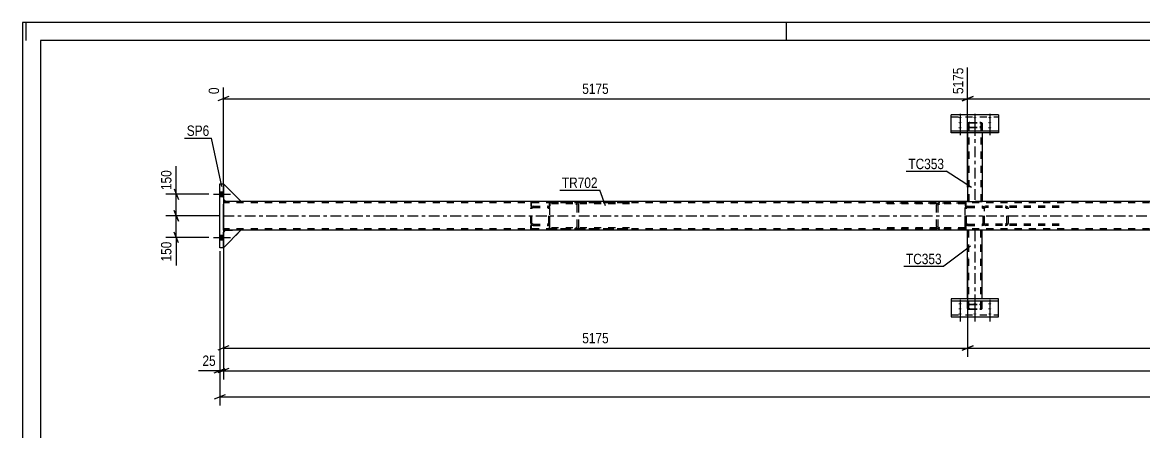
# Model space of a CAD drawing. Header units: millimetres. Extents: x -55 to 786, y -436 to 158.
# Drawn here: x -55.5 to 254.1, y 45.3 to 158.4 of the extents above; entities that cross this region are included whole.
import ezdxf

# ---------------------------------------------------------------- set-up
doc = ezdxf.new("R2010")
doc.units = ezdxf.units.MM
doc.linetypes.add('DXK_LINE_DOT2', pattern=[3.9198, 1.9599, -1.9599])
doc.linetypes.add('DXK_LINE_DOT3', pattern=[5.9187, 2.979, -0.9799, 0.9799, -0.9799])
doc.styles.add('Arial Narrow', font='ARIALN.TTF', dxfattribs={"height": 0.2})

# ---------------------------------------------------------------- blocks, each defined once
blk = doc.blocks.new('Unknown-761543994-1163')
at = {"color": 5, "linetype": 'Continuous'}
for p, q in [((785.5, 158.36), (-55.5, 158.36)), ((-55.5, 158.36), (-55.5, -435.64)), ((-54.5, 153.36), (-54.5, 158.36)), ((155.5, 153.36), (155.5, 158.36)), ((780.5, 153.36), (-50.5, 153.36)), ((-50.5, 153.36), (-50.5, -430.64))]:
    blk.add_line(p, q, dxfattribs=at)
blk = doc.blocks.new('Part-761543994-3158 - 3091')
at = {"color": 7, "linetype": 'DXK_LINE_DOT2'}
for p, q in [((0, 100.32), (0.6, 100.92)), ((4.8, 100.92), (0, 96.12)), ((0, 96.12), (0, 100.32)), ((0.6, 100.92), (4.8, 100.92))]:
    blk.add_line(p, q, dxfattribs=at)
blk = doc.blocks.new('Part-761543994-3164 - 3091')
at = {"color": 2, "linetype": 'Continuous'}
for p, q in [((44.8, 108.92), (0, 108.92)), ((205.54, 108.92), (44.9, 108.92)), ((445.54, 108.92), (209.54, 108.92)), ((0, 101.72), (0, 108.12)), ((0.6, 100.92), (0, 100.92)), ((44.8, 100.92), (4.8, 100.92)), ((205.54, 100.92), (44.9, 100.92)), ((445.54, 100.92), (209.54, 100.92))]:
    blk.add_line(p, q, dxfattribs=at)
at = {"color": 7, "linetype": 'DXK_LINE_DOT2'}
for p, q in [((0, 108.92), (0, 108.12)), ((0, 108.92), (0, 108.69)), ((44.8, 108.52), (0, 108.52)), ((706.54, 108.52), (44.9, 108.52)), ((209.54, 108.92), (205.54, 108.92)), ((0, 100.92), (0, 101.72)), ((44.8, 101.32), (0, 101.32)), ((4.8, 100.92), (0.6, 100.92)), ((706.54, 101.32), (44.9, 101.32)), ((209.54, 100.92), (205.54, 100.92))]:
    blk.add_line(p, q, dxfattribs=at)
at = {"color": 7, "linetype": 'DXK_LINE_DOT3'}
for p, q in [((0, 104.92), (44.8, 104.92)), ((44.9, 104.92), (706.54, 104.92))]:
    blk.add_line(p, q, dxfattribs=at)
blk = doc.blocks.new('Bolt-761543994-3103 - 3091')
at = {"linetype": 'Continuous'}
for points in [[(203.44, 131.89), (203.35, 131.89), (203.26, 131.9), (203.18, 131.92), (203.11, 131.94), (203.06, 131.96), (203.02, 131.99), (203, 132.02), (203, 132.06), (203.02, 132.09), (203.06, 132.12), (203.11, 132.14), (203.18, 132.16), (203.26, 132.18), (203.35, 132.19), (203.44, 132.19), (203.53, 132.19), (203.62, 132.18), (203.7, 132.16), (203.77, 132.14), (203.82, 132.12), (203.86, 132.09), (203.88, 132.06), (203.88, 132.02), (203.86, 131.99), (203.82, 131.96), (203.77, 131.94), (203.7, 131.92), (203.62, 131.9), (203.53, 131.89)], [(203.44, 130.49), (203.35, 130.49), (203.26, 130.5), (203.18, 130.52), (203.11, 130.54), (203.06, 130.56), (203.02, 130.59), (203, 130.62), (203, 130.65), (203.02, 130.68), (203.06, 130.71), (203.11, 130.74), (203.18, 130.76), (203.26, 130.78), (203.35, 130.78), (203.44, 130.79), (203.53, 130.78), (203.62, 130.78), (203.7, 130.76), (203.77, 130.74), (203.82, 130.71), (203.86, 130.68), (203.88, 130.65), (203.88, 130.62), (203.86, 130.59), (203.82, 130.56), (203.77, 130.54), (203.7, 130.52), (203.62, 130.5), (203.53, 130.49)], [(207.54, 131.89), (207.45, 131.89), (207.36, 131.9), (207.28, 131.92), (207.21, 131.94), (207.16, 131.96), (207.12, 131.99), (207.1, 132.02), (207.1, 132.06), (207.12, 132.09), (207.16, 132.12), (207.21, 132.14), (207.28, 132.16), (207.36, 132.18), (207.45, 132.19), (207.54, 132.19), (207.63, 132.19), (207.72, 132.18), (207.8, 132.16), (207.87, 132.14), (207.92, 132.12), (207.96, 132.09), (207.98, 132.06), (207.98, 132.02), (207.96, 131.99), (207.92, 131.96), (207.87, 131.94), (207.8, 131.92), (207.72, 131.9), (207.63, 131.89)], [(211.64, 131.89), (211.55, 131.89), (211.46, 131.9), (211.38, 131.92), (211.31, 131.94), (211.26, 131.96), (211.22, 131.99), (211.2, 132.02), (211.2, 132.06), (211.22, 132.09), (211.26, 132.12), (211.31, 132.14), (211.38, 132.16), (211.46, 132.18), (211.55, 132.19), (211.64, 132.19), (211.73, 132.19), (211.82, 132.18), (211.9, 132.16), (211.97, 132.14), (212.02, 132.12), (212.06, 132.09), (212.08, 132.06), (212.08, 132.02), (212.06, 131.99), (212.02, 131.96), (211.97, 131.94), (211.9, 131.92), (211.82, 131.9), (211.73, 131.89)], [(211.64, 130.49), (211.55, 130.49), (211.46, 130.5), (211.38, 130.52), (211.31, 130.54), (211.26, 130.56), (211.22, 130.59), (211.2, 130.62), (211.2, 130.65), (211.22, 130.68), (211.26, 130.71), (211.31, 130.74), (211.38, 130.76), (211.46, 130.78), (211.55, 130.78), (211.64, 130.79), (211.73, 130.78), (211.82, 130.78), (211.9, 130.76), (211.97, 130.74), (212.02, 130.71), (212.06, 130.68), (212.08, 130.65), (212.08, 130.62), (212.06, 130.59), (212.02, 130.56), (211.97, 130.54), (211.9, 130.52), (211.82, 130.5), (211.73, 130.49)], [(203.44, 129.08), (203.35, 129.09), (203.26, 129.1), (203.18, 129.11), (203.11, 129.13), (203.06, 129.16), (203.02, 129.19), (203, 129.22), (203, 129.25), (203.02, 129.28), (203.06, 129.31), (203.11, 129.34), (203.18, 129.36), (203.26, 129.37), (203.35, 129.38), (203.44, 129.39), (203.53, 129.38), (203.62, 129.37), (203.7, 129.36), (203.77, 129.34), (203.82, 129.31), (203.86, 129.28), (203.88, 129.25), (203.88, 129.22), (203.86, 129.19), (203.82, 129.16), (203.77, 129.13), (203.7, 129.11), (203.62, 129.1), (203.53, 129.09)], [(207.54, 129.08), (207.45, 129.09), (207.36, 129.1), (207.28, 129.11), (207.21, 129.13), (207.16, 129.16), (207.12, 129.19), (207.1, 129.22), (207.1, 129.25), (207.12, 129.28), (207.16, 129.31), (207.21, 129.34), (207.28, 129.36), (207.36, 129.37), (207.45, 129.38), (207.54, 129.39), (207.63, 129.38), (207.72, 129.37), (207.8, 129.36), (207.87, 129.34), (207.92, 129.31), (207.96, 129.28), (207.98, 129.25), (207.98, 129.22), (207.96, 129.19), (207.92, 129.16), (207.87, 129.13), (207.8, 129.11), (207.72, 129.1), (207.63, 129.09)], [(211.64, 129.08), (211.55, 129.09), (211.46, 129.1), (211.38, 129.11), (211.31, 129.13), (211.26, 129.16), (211.22, 129.19), (211.2, 129.22), (211.2, 129.25), (211.22, 129.28), (211.26, 129.31), (211.31, 129.34), (211.38, 129.36), (211.46, 129.37), (211.55, 129.38), (211.64, 129.39), (211.73, 129.38), (211.82, 129.37), (211.9, 129.36), (211.97, 129.34), (212.02, 129.31), (212.06, 129.28), (212.08, 129.25), (212.08, 129.22), (212.06, 129.19), (212.02, 129.16), (211.97, 129.13), (211.9, 129.11), (211.82, 129.1), (211.73, 129.09)]]:
    blk.add_hatch(color=1, dxfattribs=at).paths.add_polyline_path(points)
at = {"color": 1, "linetype": 'Continuous'}
for p, q in [((203.44, 133.13), (203.44, 130.01)), ((203.44, 131.73), (203.44, 128.61)), ((203.44, 130.33), (203.44, 127.21)), ((207.54, 133.13), (207.54, 130.01)), ((207.54, 130.33), (207.54, 127.21)), ((211.64, 133.13), (211.64, 130.01)), ((211.64, 131.73), (211.64, 128.61)), ((211.64, 130.33), (211.64, 127.21))]:
    blk.add_line(p, q, dxfattribs=at)
blk = doc.blocks.new('Bolt-761543994-3104 - 3091')
at = {"linetype": 'Continuous'}
for points in [[(203.44, 80.75), (203.53, 80.75), (203.62, 80.74), (203.7, 80.73), (203.77, 80.7), (203.82, 80.68), (203.86, 80.65), (203.88, 80.62), (203.88, 80.59), (203.86, 80.56), (203.82, 80.53), (203.77, 80.5), (203.7, 80.48), (203.62, 80.47), (203.53, 80.46), (203.44, 80.45), (203.35, 80.46), (203.26, 80.47), (203.18, 80.48), (203.11, 80.5), (203.06, 80.53), (203.02, 80.56), (203, 80.59), (203, 80.62), (203.02, 80.65), (203.06, 80.68), (203.11, 80.7), (203.18, 80.73), (203.26, 80.74), (203.35, 80.75)], [(207.54, 80.75), (207.63, 80.75), (207.72, 80.74), (207.8, 80.73), (207.87, 80.7), (207.92, 80.68), (207.96, 80.65), (207.98, 80.62), (207.98, 80.59), (207.96, 80.56), (207.92, 80.53), (207.87, 80.5), (207.8, 80.48), (207.72, 80.47), (207.63, 80.46), (207.54, 80.45), (207.45, 80.46), (207.36, 80.47), (207.28, 80.48), (207.21, 80.5), (207.16, 80.53), (207.12, 80.56), (207.1, 80.59), (207.1, 80.62), (207.12, 80.65), (207.16, 80.68), (207.21, 80.7), (207.28, 80.73), (207.36, 80.74), (207.45, 80.75)], [(211.64, 80.75), (211.73, 80.75), (211.82, 80.74), (211.9, 80.73), (211.97, 80.7), (212.02, 80.68), (212.06, 80.65), (212.08, 80.62), (212.08, 80.59), (212.06, 80.56), (212.02, 80.53), (211.97, 80.5), (211.9, 80.48), (211.82, 80.47), (211.73, 80.46), (211.64, 80.45), (211.55, 80.46), (211.46, 80.47), (211.38, 80.48), (211.31, 80.5), (211.26, 80.53), (211.22, 80.56), (211.2, 80.59), (211.2, 80.62), (211.22, 80.65), (211.26, 80.68), (211.31, 80.7), (211.38, 80.73), (211.46, 80.74), (211.55, 80.75)], [(203.44, 79.35), (203.53, 79.35), (203.62, 79.34), (203.7, 79.32), (203.77, 79.3), (203.82, 79.28), (203.86, 79.25), (203.88, 79.22), (203.88, 79.19), (203.86, 79.15), (203.82, 79.13), (203.77, 79.1), (203.7, 79.08), (203.62, 79.06), (203.53, 79.05), (203.44, 79.05), (203.35, 79.05), (203.26, 79.06), (203.18, 79.08), (203.11, 79.1), (203.06, 79.13), (203.02, 79.15), (203, 79.19), (203, 79.22), (203.02, 79.25), (203.06, 79.28), (203.11, 79.3), (203.18, 79.32), (203.26, 79.34), (203.35, 79.35)], [(203.44, 77.95), (203.53, 77.95), (203.62, 77.94), (203.7, 77.92), (203.77, 77.9), (203.82, 77.87), (203.86, 77.85), (203.88, 77.81), (203.88, 77.78), (203.86, 77.75), (203.82, 77.72), (203.77, 77.7), (203.7, 77.68), (203.62, 77.66), (203.53, 77.65), (203.44, 77.65), (203.35, 77.65), (203.26, 77.66), (203.18, 77.68), (203.11, 77.7), (203.06, 77.72), (203.02, 77.75), (203, 77.78), (203, 77.81), (203.02, 77.85), (203.06, 77.87), (203.11, 77.9), (203.18, 77.92), (203.26, 77.94), (203.35, 77.95)], [(207.54, 77.95), (207.63, 77.95), (207.72, 77.94), (207.8, 77.92), (207.87, 77.9), (207.92, 77.87), (207.96, 77.85), (207.98, 77.81), (207.98, 77.78), (207.96, 77.75), (207.92, 77.72), (207.87, 77.7), (207.8, 77.68), (207.72, 77.66), (207.63, 77.65), (207.54, 77.65), (207.45, 77.65), (207.36, 77.66), (207.28, 77.68), (207.21, 77.7), (207.16, 77.72), (207.12, 77.75), (207.1, 77.78), (207.1, 77.81), (207.12, 77.85), (207.16, 77.87), (207.21, 77.9), (207.28, 77.92), (207.36, 77.94), (207.45, 77.95)], [(211.64, 79.35), (211.73, 79.35), (211.82, 79.34), (211.9, 79.32), (211.97, 79.3), (212.02, 79.28), (212.06, 79.25), (212.08, 79.22), (212.08, 79.19), (212.06, 79.15), (212.02, 79.13), (211.97, 79.1), (211.9, 79.08), (211.82, 79.06), (211.73, 79.05), (211.64, 79.05), (211.55, 79.05), (211.46, 79.06), (211.38, 79.08), (211.31, 79.1), (211.26, 79.13), (211.22, 79.15), (211.2, 79.19), (211.2, 79.22), (211.22, 79.25), (211.26, 79.28), (211.31, 79.3), (211.38, 79.32), (211.46, 79.34), (211.55, 79.35)], [(211.64, 77.95), (211.73, 77.95), (211.82, 77.94), (211.9, 77.92), (211.97, 77.9), (212.02, 77.87), (212.06, 77.85), (212.08, 77.81), (212.08, 77.78), (212.06, 77.75), (212.02, 77.72), (211.97, 77.7), (211.9, 77.68), (211.82, 77.66), (211.73, 77.65), (211.64, 77.65), (211.55, 77.65), (211.46, 77.66), (211.38, 77.68), (211.31, 77.7), (211.26, 77.72), (211.22, 77.75), (211.2, 77.78), (211.2, 77.81), (211.22, 77.85), (211.26, 77.87), (211.31, 77.9), (211.38, 77.92), (211.46, 77.94), (211.55, 77.95)]]:
    blk.add_hatch(color=1, dxfattribs=at).paths.add_polyline_path(points)
at = {"color": 1, "linetype": 'Continuous'}
for p, q in [((203.44, 81.69), (203.44, 78.57)), ((207.54, 81.69), (207.54, 78.57)), ((211.64, 81.69), (211.64, 78.57)), ((203.44, 80.29), (203.44, 77.17)), ((203.44, 78.89), (203.44, 75.77)), ((207.54, 78.89), (207.54, 75.77)), ((211.64, 80.29), (211.64, 77.17)), ((211.64, 78.89), (211.64, 75.77))]:
    blk.add_line(p, q, dxfattribs=at)
blk = doc.blocks.new('Bolt-761543994-3110 - 3091')
at = {"linetype": 'Continuous'}
for points in [[(0, 110.26), (0, 111.58), (-1, 111.58), (-1, 110.26)], [(0, 110.26), (0, 111.58), (-1, 111.58), (-1, 110.26)], [(0, 98.26), (0, 99.58), (-1, 99.58), (-1, 98.26)], [(0, 98.26), (0, 99.58), (-1, 99.58), (-1, 98.26)]]:
    blk.add_hatch(color=1, dxfattribs=at).paths.add_polyline_path(points)
at = {"color": 1, "linetype": 'Continuous'}
for p, q in [((-1, 111.58), (0, 111.58)), ((-1, 111.58), (0, 111.58)), ((-2.76, 110.92), (2, 110.92)), ((-2.76, 110.92), (2, 110.92)), ((-1, 110.26), (0, 110.26)), ((-1, 110.26), (0, 110.26)), ((-1, 99.58), (0, 99.58)), ((-1, 99.58), (0, 99.58)), ((-2.76, 98.92), (2, 98.92)), ((-2.76, 98.92), (2, 98.92)), ((-1, 98.26), (0, 98.26)), ((-1, 98.26), (0, 98.26))]:
    blk.add_line(p, q, dxfattribs=at)
blk = doc.blocks.new('Part-761543994-3117 - 3091')
at = {"color": 7, "linetype": 'DXK_LINE_DOT2'}
for p, q in [((205.14, 108.76), (204.9, 108.76)), ((204.9, 108.76), (204.9, 107.56)), ((205.14, 107.56), (205.14, 108.76)), ((204.9, 107.56), (205.14, 107.56))]:
    blk.add_line(p, q, dxfattribs=at)
blk = doc.blocks.new('Part-761543994-3118 - 3091')
at = {"color": 7, "linetype": 'DXK_LINE_DOT2'}
for p, q in [((205.14, 102.28), (204.9, 102.28)), ((204.9, 102.28), (204.9, 101.08)), ((205.14, 101.08), (205.14, 102.28)), ((204.9, 101.08), (205.14, 101.08))]:
    blk.add_line(p, q, dxfattribs=at)
blk = doc.blocks.new('Part-761543994-3121 - 3091')
at = {"color": 7, "linetype": 'DXK_LINE_DOT2'}
for p, q in [((90.18, 108.76), (89.94, 108.76)), ((89.94, 108.76), (89.94, 107.56)), ((89.94, 108.76), (89.94, 107.56)), ((90.18, 108.76), (90.18, 107.56)), ((90.18, 107.56), (90.18, 108.76)), ((89.94, 107.56), (90.18, 107.56))]:
    blk.add_line(p, q, dxfattribs=at)
blk = doc.blocks.new('Part-761543994-3122 - 3091')
at = {"color": 7, "linetype": 'DXK_LINE_DOT2'}
for p, q in [((90.18, 102.28), (89.94, 102.28)), ((89.94, 102.28), (89.94, 101.08)), ((89.94, 102.28), (89.94, 101.08)), ((90.18, 101.08), (90.18, 102.28)), ((90.18, 101.08), (90.18, 102.28)), ((90.18, 101.08), (89.94, 101.08))]:
    blk.add_line(p, q, dxfattribs=at)
blk = doc.blocks.new('Part-761543994-3123 - 3091')
at = {"color": 7, "linetype": 'DXK_LINE_DOT2'}
for p, q in [((85.14, 102.28), (84.9, 102.28)), ((84.9, 101.08), (84.9, 102.28)), ((84.9, 102.28), (84.9, 101.08)), ((85.14, 101.08), (85.14, 102.28)), ((85.14, 101.08), (85.14, 102.28)), ((84.9, 101.08), (85.14, 101.08))]:
    blk.add_line(p, q, dxfattribs=at)
blk = doc.blocks.new('Part-761543994-3126 - 3091')
at = {"color": 7, "linetype": 'DXK_LINE_DOT2'}
for p, q in [((85.14, 108.76), (84.9, 108.76)), ((84.9, 108.76), (84.9, 107.56)), ((84.9, 108.76), (84.9, 107.56)), ((85.14, 107.56), (85.14, 108.76)), ((85.14, 107.56), (85.14, 108.76)), ((84.9, 107.56), (85.14, 107.56))]:
    blk.add_line(p, q, dxfattribs=at)
blk = doc.blocks.new('Part-761543994-3143 - 3091')
at = {"color": 7, "linetype": 'DXK_LINE_DOT2'}
for p, q in [((4.8, 108.95), (0, 113.75)), ((0, 113.75), (0, 109.55)), ((0, 109.55), (0.6, 108.95)), ((0.6, 108.95), (4.8, 108.95))]:
    blk.add_line(p, q, dxfattribs=at)
blk = doc.blocks.new('Part-761543994-3146 - 3091')
at = {"color": 2, "linetype": 'Continuous'}
for p, q in [((4.8, 108.95), (0, 113.75)), ((0, 113.75), (0, 109.55)), ((0, 109.55), (0.6, 108.95)), ((0.6, 108.95), (4.8, 108.95))]:
    blk.add_line(p, q, dxfattribs=at)
blk = doc.blocks.new('Part-761543994-3149 - 3091')
at = {"color": 7, "linetype": 'DXK_LINE_DOT2'}
for p, q in [((4.8, 108.95), (0, 113.75)), ((0, 113.75), (0, 109.55)), ((0, 109.55), (0.6, 108.95)), ((0.6, 108.95), (4.8, 108.95))]:
    blk.add_line(p, q, dxfattribs=at)
blk = doc.blocks.new('Part-761543994-3152 - 3091')
at = {"color": 7, "linetype": 'DXK_LINE_DOT2'}
for p, q in [((0, 100.32), (0.6, 100.92)), ((4.8, 100.92), (0, 96.12)), ((0, 96.12), (0, 100.32)), ((0.6, 100.92), (4.8, 100.92))]:
    blk.add_line(p, q, dxfattribs=at)
blk = doc.blocks.new('Part-761543994-3155 - 3091')
at = {"color": 2, "linetype": 'Continuous'}
for p, q in [((0, 100.32), (0.6, 100.92)), ((4.8, 100.92), (0, 96.12)), ((0, 96.12), (0, 100.32)), ((4.8, 100.92), (0.6, 100.92))]:
    blk.add_line(p, q, dxfattribs=at)
blk = doc.blocks.new('Part-761543994-3195 - 3091')
at = {"color": 2, "linetype": 'Continuous'}
for p, q in [((201.04, 127.81), (201.04, 132.86)), ((214.04, 132.86), (201.04, 132.86)), ((214.04, 132.86), (214.04, 127.81)), ((201.04, 128.41), (214.04, 128.41)), ((214.04, 127.81), (201.04, 127.81))]:
    blk.add_line(p, q, dxfattribs=at)
at = {"color": 7, "linetype": 'DXK_LINE_DOT2'}
blk.add_line((201.04, 132.26), (214.04, 132.26), dxfattribs=at)
blk = doc.blocks.new('Part-761543994-3196 - 3091')
at = {"color": 2, "linetype": 'Continuous'}
for p, q in [((214.04, 82.03), (201.04, 82.03)), ((201.04, 82.03), (201.04, 76.98)), ((201.04, 81.42), (214.04, 81.42)), ((214.04, 76.98), (214.04, 82.03)), ((201.04, 76.98), (214.04, 76.98))]:
    blk.add_line(p, q, dxfattribs=at)
at = {"color": 7, "linetype": 'DXK_LINE_DOT2'}
blk.add_line((201.04, 77.58), (214.04, 77.58), dxfattribs=at)
blk = doc.blocks.new('Part-761543994-3206 - 3091')
at = {"color": 2, "linetype": 'Continuous'}
for p, q in [((-1, 113.72), (0, 113.72)), ((-1, 96.12), (-1, 113.72)), ((0, 113.72), (0, 96.12)), ((0, 96.12), (-1, 96.12))]:
    blk.add_line(p, q, dxfattribs=at)
blk = doc.blocks.new('Part-761543994-3218 - 3091')
at = {"color": 7, "linetype": 'DXK_LINE_DOT2'}
for p, q in [((205.59, 130.59), (205.54, 130.5)), ((205.54, 130.5), (205.54, 127.81)), ((205.73, 130.66), (205.59, 130.59)), ((205.94, 130.7), (205.73, 130.66)), ((205.86, 130.5), (205.88, 130.54)), ((205.86, 130.5), (205.86, 108.92)), ((205.88, 130.54), (205.95, 130.58)), ((206.18, 130.72), (205.94, 130.7)), ((205.95, 130.58), (206.06, 130.6)), ((206.06, 130.6), (206.18, 130.61)), ((206.18, 130.72), (208.9, 130.72)), ((206.18, 130.61), (208.9, 130.61)), ((209.15, 130.7), (208.9, 130.72)), ((208.9, 130.61), (209.02, 130.6)), ((209.02, 130.6), (209.13, 130.58)), ((209.13, 130.58), (209.2, 130.54)), ((209.35, 130.66), (209.15, 130.7)), ((209.2, 130.54), (209.22, 130.5)), ((209.22, 130.5), (209.22, 108.92)), ((209.49, 130.59), (209.35, 130.66)), ((209.54, 130.5), (209.49, 130.59)), ((209.54, 130.5), (209.54, 127.81)), ((205.54, 129.57), (205.59, 129.49)), ((205.59, 129.49), (205.73, 129.42)), ((205.73, 129.42), (205.94, 129.37)), ((205.88, 129.53), (205.86, 129.57)), ((205.95, 129.49), (205.88, 129.53)), ((205.94, 129.37), (206.18, 129.35)), ((206.06, 129.47), (205.95, 129.49)), ((206.18, 129.46), (206.06, 129.47)), ((206.18, 129.46), (208.9, 129.46)), ((206.18, 129.35), (208.9, 129.35)), ((209.02, 129.47), (208.9, 129.46)), ((208.9, 129.35), (209.15, 129.37)), ((209.13, 129.49), (209.02, 129.47)), ((209.2, 129.53), (209.13, 129.49)), ((209.15, 129.37), (209.35, 129.42)), ((209.22, 129.57), (209.2, 129.53)), ((209.35, 129.42), (209.49, 129.49)), ((209.49, 129.49), (209.54, 129.57)), ((209.2, 108.92), (209.22, 108.92))]:
    blk.add_line(p, q, dxfattribs=at)
at = {"color": 2, "linetype": 'Continuous'}
for p, q in [((205.54, 127.81), (205.54, 108.92)), ((209.54, 127.81), (209.54, 108.92)), ((205.54, 108.92), (209.54, 108.92))]:
    blk.add_line(p, q, dxfattribs=at)
at = {"color": 7, "linetype": 'DXK_LINE_DOT3'}
blk.add_line((207.54, 130.04), (207.54, 108.92), dxfattribs=at)
blk = doc.blocks.new('Part-761543994-3252 - 3091')
at = {"color": 2, "linetype": 'Continuous'}
for p, q in [((208.9, 100.92), (205.54, 100.92)), ((205.54, 82.03), (205.54, 100.92)), ((209.54, 100.92), (208.9, 100.92)), ((209.54, 82.03), (209.54, 100.92))]:
    blk.add_line(p, q, dxfattribs=at)
at = {"color": 7, "linetype": 'DXK_LINE_DOT2'}
for p, q in [((205.86, 79.34), (205.86, 100.92)), ((209.02, 100.92), (209.13, 100.92)), ((209.13, 100.92), (209.15, 100.92)), ((209.15, 100.92), (209.2, 100.92)), ((209.2, 100.92), (209.22, 100.92)), ((209.22, 79.34), (209.22, 100.92)), ((205.54, 79.34), (205.54, 82.03)), ((209.54, 79.34), (209.54, 82.03)), ((205.59, 80.35), (205.54, 80.27)), ((205.54, 79.34), (205.59, 79.25)), ((205.73, 80.42), (205.59, 80.35)), ((205.59, 79.25), (205.73, 79.18)), ((205.94, 80.47), (205.73, 80.42)), ((205.73, 79.18), (205.94, 79.14)), ((205.86, 80.27), (205.88, 80.31)), ((205.88, 79.3), (205.86, 79.34)), ((205.88, 80.31), (205.95, 80.35)), ((205.95, 79.26), (205.88, 79.3)), ((206.18, 80.49), (205.94, 80.47)), ((205.94, 79.14), (206.18, 79.12)), ((205.95, 80.35), (206.06, 80.37)), ((206.06, 79.24), (205.95, 79.26)), ((206.06, 80.37), (206.18, 80.38)), ((206.18, 79.23), (206.06, 79.24)), ((206.18, 80.49), (208.9, 80.49)), ((206.18, 80.38), (208.9, 80.38)), ((206.18, 79.23), (208.9, 79.23)), ((206.18, 79.12), (208.9, 79.12)), ((209.15, 80.47), (208.9, 80.49)), ((208.9, 80.38), (209.02, 80.37)), ((209.02, 79.24), (208.9, 79.23)), ((208.9, 79.12), (209.15, 79.14)), ((209.02, 80.37), (209.13, 80.35)), ((209.13, 79.26), (209.02, 79.24)), ((209.13, 80.35), (209.2, 80.31)), ((209.2, 79.3), (209.13, 79.26)), ((209.35, 80.42), (209.15, 80.47)), ((209.15, 79.14), (209.35, 79.18)), ((209.2, 80.31), (209.22, 80.27)), ((209.22, 79.34), (209.2, 79.3)), ((209.49, 80.35), (209.35, 80.42)), ((209.35, 79.18), (209.49, 79.25)), ((209.54, 80.27), (209.49, 80.35)), ((209.49, 79.25), (209.54, 79.34))]:
    blk.add_line(p, q, dxfattribs=at)
at = {"color": 7, "linetype": 'DXK_LINE_DOT3'}
blk.add_line((207.54, 100.92), (207.54, 79.8), dxfattribs=at)
blk = doc.blocks.new('Part-761543994-3256 - 3091')
at = {"color": 7, "linetype": 'DXK_LINE_DOT2'}
for p, q in [((204.95, 107.16), (204.9, 106.92)), ((204.9, 102.92), (204.9, 106.92)), ((205.22, 106.92), (205.25, 107.04)), ((205.22, 102.92), (205.22, 106.92)), ((205.54, 107.56), (205.3, 107.51)), ((205.42, 107.21), (205.54, 107.24)), ((205.54, 107.56), (209.54, 107.56)), ((205.54, 107.24), (209.54, 107.24)), ((209.79, 107.51), (209.54, 107.56)), ((209.54, 107.24), (209.66, 107.21)), ((209.84, 107.04), (209.86, 106.92)), ((209.86, 102.92), (209.86, 106.92)), ((210.18, 106.92), (210.13, 107.16)), ((210.18, 102.92), (210.18, 106.92)), ((204.9, 102.92), (204.95, 102.67)), ((205.25, 102.8), (205.22, 102.92)), ((205.3, 102.33), (205.54, 102.28)), ((205.54, 102.6), (205.42, 102.62)), ((205.54, 102.6), (209.54, 102.6)), ((205.54, 102.28), (209.54, 102.28)), ((209.66, 102.62), (209.54, 102.6)), ((209.54, 102.28), (209.79, 102.33)), ((209.86, 102.92), (209.84, 102.8)), ((210.13, 102.67), (210.18, 102.92))]:
    blk.add_line(p, q, dxfattribs=at)
for centre, radius, start, end in [((205.54, 106.92), 0.64, 112.5, 157.5), ((205.54, 106.92), 0.32, 112.5, 157.5), ((209.54, 106.92), 0.32, 22.5, 67.5), ((209.54, 106.92), 0.64, 22.5, 67.5), ((205.54, 102.92), 0.64, 202.5, 247.5), ((205.54, 102.92), 0.32, 202.5, 247.5), ((209.54, 102.92), 0.32, 292.5, 337.5), ((209.54, 102.92), 0.64, 292.5, 337.5)]:
    blk.add_arc(centre, radius, start, end, dxfattribs=at)
blk = doc.blocks.new('Part-761543994-3257 - 3091')
at = {"color": 7, "linetype": 'DXK_LINE_DOT2'}
for p, q in [((84.95, 107.16), (84.9, 106.92)), ((84.9, 102.92), (84.9, 106.92)), ((85.22, 106.92), (85.25, 107.04)), ((85.22, 102.92), (85.22, 106.92)), ((85.54, 107.56), (85.3, 107.51)), ((85.42, 107.21), (85.54, 107.24)), ((85.54, 107.56), (89.54, 107.56)), ((85.54, 107.24), (89.54, 107.24)), ((89.79, 107.51), (89.54, 107.56)), ((89.54, 107.24), (89.66, 107.21)), ((89.84, 107.04), (89.86, 106.92)), ((89.86, 102.92), (89.86, 106.92)), ((90.18, 106.92), (90.13, 107.16)), ((90.18, 102.92), (90.18, 106.92)), ((84.9, 102.92), (84.95, 102.67)), ((85.25, 102.8), (85.22, 102.92)), ((85.3, 102.33), (85.54, 102.28)), ((85.54, 102.6), (85.42, 102.62)), ((85.54, 102.6), (89.54, 102.6)), ((85.54, 102.28), (89.54, 102.28)), ((89.66, 102.62), (89.54, 102.6)), ((89.54, 102.28), (89.79, 102.33)), ((89.86, 102.92), (89.84, 102.8)), ((90.13, 102.67), (90.18, 102.92))]:
    blk.add_line(p, q, dxfattribs=at)
for centre, radius, start, end in [((85.54, 106.92), 0.64, 112.5, 157.5), ((85.54, 106.92), 0.32, 112.5, 157.5), ((89.54, 106.92), 0.32, 22.5, 67.5), ((89.54, 106.92), 0.64, 22.5, 67.5), ((85.54, 102.92), 0.64, 202.5, 247.5), ((85.54, 102.92), 0.32, 202.5, 247.5), ((89.54, 102.92), 0.32, 292.5, 337.5), ((89.54, 102.92), 0.64, 292.5, 337.5)]:
    blk.add_arc(centre, radius, start, end, dxfattribs=at)
blk = doc.blocks.new('Part-761543994-3264 - 3091')
at = {"color": 7, "linetype": 'DXK_LINE_DOT2'}
for p, q in [((210.44, 107.56), (210.18, 107.52)), ((210.18, 102.32), (210.18, 107.52)), ((210.18, 107.17), (210.27, 107.21)), ((210.27, 107.21), (210.44, 107.24)), ((230.86, 107.56), (210.44, 107.56)), ((230.86, 107.24), (210.44, 107.24)), ((216.27, 107.51), (215.93, 107.56)), ((215.93, 107.24), (216.1, 107.21)), ((216.34, 107.04), (216.37, 106.92)), ((216.37, 102.92), (216.37, 106.92)), ((216.81, 106.92), (216.74, 107.16)), ((216.81, 102.92), (216.81, 106.92)), ((210.27, 102.62), (210.18, 102.67)), ((210.18, 102.32), (210.44, 102.28)), ((210.44, 102.6), (210.27, 102.62)), ((230.86, 102.6), (210.44, 102.6)), ((230.86, 102.28), (210.44, 102.28)), ((216.1, 102.62), (215.93, 102.6)), ((215.93, 102.28), (216.27, 102.33)), ((216.37, 102.92), (216.34, 102.8)), ((216.74, 102.67), (216.81, 102.92))]:
    blk.add_line(p, q, dxfattribs=at)
for centre, radius, start, end in [((216, 106.83), 0.401, 32.4104, 75.4453), ((216.06, 106.73), 0.802, 32.4104, 75.4453), ((216, 103.01), 0.401, 284.5547, 327.5896), ((216.06, 103.1), 0.802, 284.5547, 327.5896)]:
    blk.add_arc(centre, radius, start, end, dxfattribs=at)
blk = doc.blocks.new('Part-761543994-3266 - 3091')
at = {"color": 7, "linetype": 'DXK_LINE_DOT2'}
for p, q in [((182.91, 108.52), (204.9, 108.52)), ((197.84, 108.52), (197.5, 108.47)), ((204.9, 101.32), (204.9, 108.52)), ((204.9, 108.2), (182.91, 108.2)), ((197.02, 108.12), (196.96, 107.88)), ((196.96, 101.96), (196.96, 107.88)), ((197.4, 107.88), (197.43, 108)), ((197.4, 101.96), (197.4, 107.88)), ((197.67, 108.17), (197.84, 108.2)), ((204.9, 101.64), (182.91, 101.64)), ((204.9, 101.32), (182.91, 101.32)), ((196.96, 101.96), (197.02, 101.71)), ((197.43, 101.84), (197.4, 101.96)), ((197.5, 101.37), (197.84, 101.32)), ((197.84, 101.64), (197.67, 101.66))]:
    blk.add_line(p, q, dxfattribs=at)
for centre, radius, start, end in [((197.7, 107.69), 0.802, 104.5547, 147.5896), ((197.77, 107.79), 0.401, 104.5547, 147.5896), ((197.7, 102.14), 0.802, 212.4104, 255.4453), ((197.77, 102.05), 0.401, 212.4104, 255.4453)]:
    blk.add_arc(centre, radius, start, end, dxfattribs=at)
blk = doc.blocks.new('Part-761543994-3267 - 3091')
at = {"color": 7, "linetype": 'DXK_LINE_DOT2'}
for p, q in [((90.18, 101.32), (90.18, 108.52)), ((112.18, 108.52), (90.18, 108.52)), ((97.58, 108.47), (97.25, 108.52)), ((112.18, 108.2), (90.18, 108.2)), ((97.25, 108.2), (97.42, 108.17)), ((97.65, 108), (97.69, 107.88)), ((97.69, 101.96), (97.69, 107.88)), ((98.13, 107.88), (98.06, 108.12)), ((98.13, 101.96), (98.13, 107.88)), ((112.18, 101.64), (90.18, 101.64)), ((90.18, 101.32), (112.18, 101.32)), ((97.42, 101.66), (97.25, 101.64)), ((97.25, 101.32), (97.58, 101.37)), ((97.69, 101.96), (97.65, 101.84)), ((98.06, 101.71), (98.13, 101.96))]:
    blk.add_line(p, q, dxfattribs=at)
for centre, radius, start, end in [((97.38, 107.69), 0.802, 32.4105, 75.4453), ((97.31, 107.79), 0.401, 32.4105, 75.4453), ((97.31, 102.05), 0.401, 284.5547, 327.5895), ((97.38, 102.14), 0.802, 284.5547, 327.5895)]:
    blk.add_arc(centre, radius, start, end, dxfattribs=at)
blk = doc.blocks.new('StraightDimension-761543994-3283 - 3091')
at = {"color": 7, "linetype": 'Continuous'}
for p, q in [((0, 99.92), (0, 65.97)), ((205.54, 93.52), (205.54, 65.97)), ((1.5, 68.97), (-1.5, 67.77)), ((0, 68.37), (205.54, 68.37)), ((204.04, 67.77), (207.04, 68.97))]:
    blk.add_line(p, q, dxfattribs=at)
at = {"color": 0}
blk.add_wipeout([(107.03, 69.12), (107.03, 73.32), (98.51, 73.32), (98.51, 69.12)], dxfattribs=at)
at = {"color": 3, "style": 'Arial Narrow'}
blk.add_text('5175', height=2.863, dxfattribs=at).set_placement((99.11, 69.72))
blk = doc.blocks.new('StraightDimension-761543994-3299 - 3091')
at = {"color": 7, "linetype": 'Continuous'}
for p, q in [((205.54, 93.52), (205.54, 65.97)), ((445.54, 89.7), (445.54, 65.97)), ((207.04, 68.97), (204.04, 67.77)), ((205.54, 68.37), (445.54, 68.37)), ((444.04, 67.77), (447.04, 68.97))]:
    blk.add_line(p, q, dxfattribs=at)
at = {"color": 0}
blk.add_wipeout([(329.8, 69.12), (329.8, 73.32), (321.28, 73.32), (321.28, 69.12)], dxfattribs=at)
at = {"color": 3, "style": 'Arial Narrow'}
blk.add_text('6000', height=2.863, dxfattribs=at).set_placement((321.88, 69.72))
blk = doc.blocks.new('StraightDimension-761543994-3406 - 3091')
at = {"color": 7, "linetype": 'Continuous'}
for p, q in [((-13.6, 112.42), (-12.4, 109.42)), ((-4, 110.92), (-15.85, 110.92)), ((-13, 104.92), (-13, 110.92)), ((-12.4, 103.42), (-13.6, 106.42)), ((-1, 104.92), (-15.85, 104.92))]:
    blk.add_line(p, q, dxfattribs=at)
at = {"color": 0}
blk.add_wipeout([(-13.75, 118.13), (-17.95, 118.13), (-17.95, 111.44), (-13.75, 111.44)], dxfattribs=at)
at = {"color": 7, "linetype": 'Continuous'}
blk.add_line((-13, 110.92), (-13, 118.65), dxfattribs=at)
blk.add_line((-13, 110.92), (-13, 118.65), dxfattribs=at)
at = {"color": 3, "style": 'Arial Narrow'}
blk.add_text('150', height=2.863, rotation=90.0002, dxfattribs=at).set_placement((-14.35, 112.04))
blk = doc.blocks.new('StraightDimension-761543994-3416 - 3091')
at = {"color": 7, "linetype": 'Continuous'}
for p, q in [((-13.6, 106.42), (-12.4, 103.42)), ((-1, 104.92), (-15.85, 104.92)), ((-13, 98.92), (-13, 104.92)), ((-12.4, 97.42), (-13.6, 100.42)), ((-4, 98.92), (-15.85, 98.92))]:
    blk.add_line(p, q, dxfattribs=at)
at = {"color": 0}
blk.add_wipeout([(-13.75, 98.39), (-17.95, 98.39), (-17.95, 91.71), (-13.75, 91.71)], dxfattribs=at)
at = {"color": 7, "linetype": 'Continuous'}
blk.add_line((-13, 98.92), (-13, 91.18), dxfattribs=at)
blk.add_line((-13, 98.92), (-13, 91.18), dxfattribs=at)
at = {"color": 3, "style": 'Arial Narrow'}
blk.add_text('150', height=2.863, rotation=90.0002, dxfattribs=at).set_placement((-14.35, 92.31))
blk = doc.blocks.new('StraightDimension-761543994-3438 - 3091')
at = {"color": 7, "linetype": 'Continuous'}
for p, q in [((205.54, 112.82), (205.54, 145.87)), ((0, 109.95), (0, 140.39)), ((1.5, 137.86), (-1.5, 136.66)), ((0, 137.26), (205.54, 137.26)), ((204.04, 136.66), (207.04, 137.86))]:
    blk.add_line(p, q, dxfattribs=at)
at = {"color": 0, "linetype": 'Continuous'}
for points in [[(204.94, 146.47), (200.74, 146.47), (200.74, 137.96), (204.94, 137.96)], [(-0.6, 140.99), (-4.8, 140.99), (-4.8, 137.96), (-0.6, 137.96)]]:
    blk.add_wipeout(points, dxfattribs=at)
at = {"color": 0}
blk.add_wipeout([(107.03, 138.01), (107.03, 142.21), (98.51, 142.21), (98.51, 138.01)], dxfattribs=at)
at = {"color": 3, "linetype": 'Continuous', "style": 'Arial Narrow'}
for s, height, p in [('5175', 2.863, (204.34, 138.56)), ('0', 2.86, (-1.2, 138.56))]:
    blk.add_text(s, height=height, rotation=90.0002, dxfattribs=at).set_placement(p)
at = {"color": 3, "style": 'Arial Narrow'}
blk.add_text('5175', height=2.863, dxfattribs=at).set_placement((99.11, 138.61))
blk = doc.blocks.new('StraightDimension-761543994-3454 - 3091')
at = {"color": 7, "linetype": 'Continuous'}
for p, q in [((205.54, 112.82), (205.54, 145.87)), ((445.54, 112.82), (445.54, 147.7)), ((207.04, 137.86), (204.04, 136.66)), ((205.54, 137.26), (445.54, 137.26)), ((444.04, 136.66), (447.04, 137.86))]:
    blk.add_line(p, q, dxfattribs=at)
at = {"color": 0, "linetype": 'Continuous'}
blk.add_wipeout([(444.94, 148.3), (440.74, 148.3), (440.74, 137.96), (444.94, 137.96)], dxfattribs=at)
at = {"color": 0}
blk.add_wipeout([(329.8, 138.01), (329.8, 142.21), (321.28, 142.21), (321.28, 138.01)], dxfattribs=at)
at = {"color": 3, "linetype": 'Continuous', "style": 'Arial Narrow'}
blk.add_text('11175', height=2.863, rotation=90.0002, dxfattribs=at).set_placement((444.34, 138.56))
at = {"color": 3, "style": 'Arial Narrow'}
blk.add_text('6000', height=2.863, dxfattribs=at).set_placement((321.88, 138.61))
blk = doc.blocks.new('StraightDimension-761543994-8621 - 3091')
at = {"color": 7, "linetype": 'Continuous'}
for p, q in [((0, 95.12), (0, 59.71)), ((1.5, 62.71), (-1.5, 61.51)), ((0, 62.11), (706.54, 62.11))]:
    blk.add_line(p, q, dxfattribs=at)
blk = doc.blocks.new('StraightDimension-761543994-8622 - 3091')
at = {"color": 7, "linetype": 'Continuous'}
for p, q in [((-1, 95.12), (-1, 59.71)), ((0, 95.12), (0, 59.71)), ((-2.5, 61.51), (0.5, 62.71)), ((1.5, 62.71), (-1.5, 61.51)), ((-1, 62.11), (0, 62.11))]:
    blk.add_line(p, q, dxfattribs=at)
at = {"color": 0}
blk.add_wipeout([(-1.53, 62.86), (-1.53, 67.06), (-6.38, 67.06), (-6.38, 62.86)], dxfattribs=at)
at = {"color": 7, "linetype": 'Continuous'}
blk.add_line((-1, 62.11), (-6.91, 62.11), dxfattribs=at)
blk.add_line((-1, 62.11), (-6.91, 62.11), dxfattribs=at)
at = {"color": 3, "style": 'Arial Narrow'}
blk.add_text('25', height=2.863, dxfattribs=at).set_placement((-5.78, 63.46))
blk = doc.blocks.new('StraightDimension-761543994-8687 - 3091')
at = {"color": 7, "linetype": 'Continuous'}
for p, q in [((-1, 95.12), (-1, 52.5)), ((0.5, 55.5), (-2.5, 54.3)), ((-1, 54.9), (707.54, 54.9))]:
    blk.add_line(p, q, dxfattribs=at)
blk = doc.blocks.new('Mark-761543994-3160 - 3091')
at = {"color": 0}
blk.add_wipeout([(103.36, 112.63), (103.36, 115.63), (93.49, 115.63), (93.49, 112.63)], dxfattribs=at)
blk.add_wipeout([(103.36, 112.63), (103.36, 115.63), (93.49, 115.63), (93.49, 112.63)], dxfattribs=at)
at = {"color": 30, "linetype": 'Continuous'}
for p in [(92.89, 112.03), (105.54, 107.7)]:
    blk.add_line(p, (103.96, 112.03), dxfattribs=at)
at = {"color": 3, "style": 'Arial Narrow'}
blk.add_text('TR702', height=2.863, dxfattribs=at).set_placement((93.49, 112.63))
blk = doc.blocks.new('Mark-761543994-3202 - 3091')
at = {"color": 0}
blk.add_wipeout([(-3.9, 127.01), (-3.9, 130.01), (-10.11, 130.01), (-10.11, 127.01)], dxfattribs=at)
blk.add_wipeout([(-3.9, 127.01), (-3.9, 130.01), (-10.11, 130.01), (-10.11, 127.01)], dxfattribs=at)
at = {"color": 30, "linetype": 'Continuous'}
for p in [(-10.71, 126.41), (-0.4, 113.07)]:
    blk.add_line(p, (-3.3, 126.41), dxfattribs=at)
at = {"color": 3, "style": 'Arial Narrow'}
blk.add_text('SP6', height=2.863, dxfattribs=at).set_placement((-10.11, 127.01))
blk = doc.blocks.new('Mark-761543994-3214 - 3091')
at = {"color": 0}
blk.add_wipeout([(199.03, 117.83), (199.03, 120.83), (189.17, 120.83), (189.17, 117.83)], dxfattribs=at)
blk.add_wipeout([(199.03, 117.83), (199.03, 120.83), (189.17, 120.83), (189.17, 117.83)], dxfattribs=at)
at = {"color": 30, "linetype": 'Continuous'}
for p in [(188.57, 117.23), (206.6, 112.72)]:
    blk.add_line(p, (199.63, 117.23), dxfattribs=at)
at = {"color": 3, "style": 'Arial Narrow'}
blk.add_text('TC353', height=2.863, dxfattribs=at).set_placement((189.17, 117.83))
blk = doc.blocks.new('Mark-761543994-3248 - 3091')
at = {"color": 0}
blk.add_wipeout([(198.37, 91.58), (198.37, 94.58), (188.51, 94.58), (188.51, 91.58)], dxfattribs=at)
blk.add_wipeout([(198.37, 91.58), (198.37, 94.58), (188.51, 94.58), (188.51, 91.58)], dxfattribs=at)
at = {"color": 30, "linetype": 'Continuous'}
for p in [(206.35, 96.54), (187.91, 90.98)]:
    blk.add_line(p, (198.97, 90.98), dxfattribs=at)
at = {"color": 3, "style": 'Arial Narrow'}
blk.add_text('TC353', height=2.863, dxfattribs=at).set_placement((188.51, 91.58))

msp = doc.modelspace()

# ---------------------------------------------------------------- block references
for name in ['Unknown-761543994-1163', 'Part-761543994-3195 - 3091', 'Bolt-761543994-3103 - 3091', 'Part-761543994-3218 - 3091', 'Bolt-761543994-3110 - 3091', 'Part-761543994-3206 - 3091', 'Part-761543994-3143 - 3091', 'Part-761543994-3146 - 3091', 'Part-761543994-3149 - 3091', 'Part-761543994-3164 - 3091', 'Part-761543994-3126 - 3091', 'Part-761543994-3121 - 3091', 'Part-761543994-3267 - 3091', 'Part-761543994-3266 - 3091', 'Part-761543994-3117 - 3091', 'Part-761543994-3257 - 3091', 'Part-761543994-3256 - 3091', 'Part-761543994-3264 - 3091', 'Part-761543994-3123 - 3091', 'Part-761543994-3122 - 3091', 'Part-761543994-3118 - 3091', 'Part-761543994-3158 - 3091', 'Part-761543994-3152 - 3091', 'Part-761543994-3155 - 3091', 'Part-761543994-3252 - 3091', 'Part-761543994-3196 - 3091', 'Bolt-761543994-3104 - 3091']:
    msp.add_blockref(name, (0, 0))

# ---------------------------------------------------------------- next in the draw order: block references
for name in ['StraightDimension-761543994-3406 - 3091', 'StraightDimension-761543994-3283 - 3091']:
    msp.add_blockref(name, (0, 0))

# ---------------------------------------------------------------- next in the draw order: block references
for name in ['StraightDimension-761543994-3438 - 3091', 'StraightDimension-761543994-3416 - 3091', 'StraightDimension-761543994-3299 - 3091']:
    msp.add_blockref(name, (0, 0))

# ---------------------------------------------------------------- next in the draw order: block references
for name in ['StraightDimension-761543994-3454 - 3091', 'Mark-761543994-3202 - 3091', 'Mark-761543994-3160 - 3091', 'StraightDimension-761543994-8621 - 3091']:
    msp.add_blockref(name, (0, 0))

# ---------------------------------------------------------------- next in the draw order: block references
for name in ['Mark-761543994-3214 - 3091', 'StraightDimension-761543994-8622 - 3091']:
    msp.add_blockref(name, (0, 0))

# ---------------------------------------------------------------- next in the draw order: block references
msp.add_blockref('StraightDimension-761543994-8687 - 3091', (0, 0))

# ---------------------------------------------------------------- next in the draw order: block references
msp.add_blockref('Mark-761543994-3248 - 3091', (0, 0))

doc.saveas('drawing.dxf')
